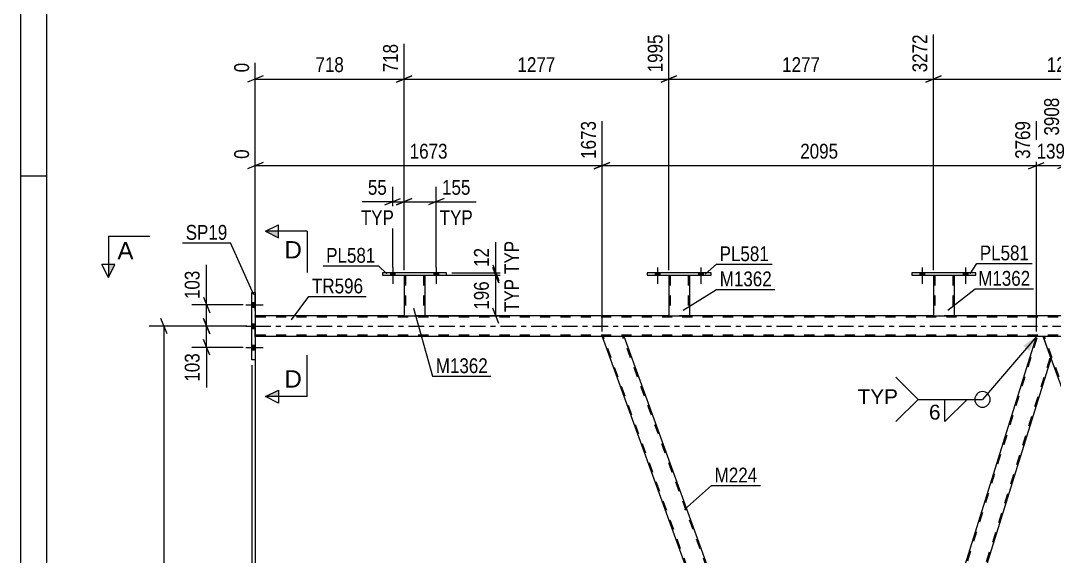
# Model space of a CAD drawing. Header units: millimetres. Extents: x -45 to 796, y -418 to 176.
# Drawn here: x -45.3 to 154.2, y -44.4 to 59 of the extents above; entities that cross this region are included whole.
import ezdxf

# ---------------------------------------------------------------- set-up
doc = ezdxf.new("R2010")
doc.units = ezdxf.units.MM
doc.linetypes.add('DXK_LINE_DOT2', pattern=[3.9198, 1.9599, -1.9599])
doc.linetypes.add('DXK_LINE_DOT3', pattern=[5.9187, 2.979, -0.9799, 0.9799, -0.9799])
doc.styles.add('Arial', font='ARIAL.TTF', dxfattribs={"height": 0.2})
doc.styles.add('Arial Narrow', font='ARIALN.TTF', dxfattribs={"height": 0.2})

# ---------------------------------------------------------------- blocks, each defined once
blk = doc.blocks.new('Unknown-122568648-1133')
at = {"color": 5, "linetype": 'Continuous'}
for p, q in [((-45.27, 175.95), (-45.27, -418.05)), ((-40.27, 170.95), (-40.27, -413.05)), ((-40.27, 28.95), (-45.27, 28.95))]:
    blk.add_line(p, q, dxfattribs=at)
blk = doc.blocks.new('Part-122568648-5430 - 5055')
at = {"color": 2, "linetype": 'Continuous'}
for p, q in [((28.73, 9.84), (28.73, 2)), ((32.73, 9.84), (32.73, 2)), ((28.73, 2), (32.73, 2))]:
    blk.add_line(p, q, dxfattribs=at)
at = {"color": 7, "linetype": 'DXK_LINE_DOT2'}
for p, q in [((28.73, 9.84), (32.73, 9.84)), ((28.73, 9.84), (28.73, 9.84)), ((28.73, 9.84), (28.73, 9.84)), ((28.97, 9.84), (28.97, 2)), ((32.49, 9.84), (32.49, 2)), ((32.73, 9.84), (32.73, 9.84)), ((32.73, 9.84), (32.73, 9.84)), ((32.43, 2), (32.47, 2)), ((32.43, 2), (32.47, 2)), ((32.47, 2), (32.49, 2)), ((32.47, 2), (32.49, 2))]:
    blk.add_line(p, q, dxfattribs=at)
blk = doc.blocks.new('Part-122568648-5183 - 5055')
at = {"color": 2, "linetype": 'Continuous'}
for p, q in [((71.18, -2), (66.93, -2)), ((66.93, -2), (111.33, -124)), ((114.04, -119.75), (71.18, -2)), ((115.27, -124), (111.33, -124)), ((115.55, -124), (115.27, -124)), ((115.55, -124), (115.59, -124))]:
    blk.add_line(p, q, dxfattribs=at)
at = {"color": 7, "linetype": 'DXK_LINE_DOT2'}
for p, q in [((111.59, -124), (67.18, -2)), ((115.33, -124), (70.93, -2)), ((115.59, -124), (114.04, -119.75)), ((115.27, -124), (115.44, -124))]:
    blk.add_line(p, q, dxfattribs=at)
blk = doc.blocks.new('Part-122568648-5238 - 5055')
at = {"color": 2, "linetype": 'Continuous'}
for p, q in [((156.32, -2), (152.06, -2)), ((198.68, -118.4), (156.32, -2)), ((194.43, -118.4), (153.61, -6.25))]:
    blk.add_line(p, q, dxfattribs=at)
at = {"color": 7, "linetype": 'DXK_LINE_DOT2'}
for p, q in [((152.06, -2), (153.61, -6.25)), ((196.72, -124), (152.32, -2)), ((200.47, -124), (156.06, -2)), ((196.46, -124), (194.43, -118.4)), ((200.72, -124), (198.68, -118.4)), ((200.72, -124), (196.46, -124))]:
    blk.add_line(p, q, dxfattribs=at)
blk = doc.blocks.new('Part-122568648-5243 - 5055')
at = {"color": 2, "linetype": 'Continuous'}
for p, q in [((114.04, -119.75), (150.74, -2)), ((152.06, -2), (150.74, -2)), ((153.61, -6.25), (152.06, -2)), ((116.9, -124), (153.61, -6.25)), ((115.59, -124), (114.04, -119.75)), ((115.59, -124), (116.9, -124))]:
    blk.add_line(p, q, dxfattribs=at)
at = {"color": 7, "linetype": 'DXK_LINE_DOT2'}
for p, q in [((114.18, -120.12), (150.99, -2)), ((116.65, -124), (153.47, -5.88)), ((116.63, -124), (116.59, -124)), ((116.59, -124), (116.63, -124)), ((116.63, -124), (116.65, -124)), ((116.65, -124), (116.63, -124))]:
    blk.add_line(p, q, dxfattribs=at)
blk = doc.blocks.new('Part-122568648-5289 - 5055')
at = {"color": 2, "linetype": 'Continuous'}
for p, q in [((28.73, 2), (0, 2)), ((79.81, 2), (32.73, 2)), ((130.89, 2), (83.81, 2)), ((181.97, 2), (134.89, 2)), ((66.93, -2), (0, -2)), ((150.74, -2), (71.18, -2))]:
    blk.add_line(p, q, dxfattribs=at)
at = {"color": 7, "linetype": 'DXK_LINE_DOT2'}
for p, q in [((0, -2), (0, 2)), ((32.73, 2), (28.73, 2)), ((83.81, 2), (79.81, 2)), ((134.89, 2), (130.89, 2)), ((699.79, 1.76), (0, 1.76)), ((699.79, -1.76), (0, -1.76)), ((71.18, -2), (66.93, -2)), ((156.32, -2), (150.74, -2))]:
    blk.add_line(p, q, dxfattribs=at)
at = {"color": 7, "linetype": 'DXK_LINE_DOT3'}
blk.add_line((0, 0), (699.79, 0), dxfattribs=at)
blk = doc.blocks.new('Bolt-122568648-5321 - 5055')
at = {"linetype": 'Continuous'}
for points in [[(26.09, 9.84), (26.97, 9.84), (26.97, 10.32), (26.09, 10.32)], [(34.49, 9.84), (35.37, 9.84), (35.37, 10.32), (34.49, 10.32)]]:
    blk.add_hatch(color=1, dxfattribs=at).paths.add_polyline_path(points)
at = {"color": 1, "linetype": 'Continuous'}
for p, q in [((26.09, 10.32), (26.09, 9.84)), ((26.53, 11.32), (26.53, 8.2)), ((26.97, 10.32), (26.97, 9.84)), ((34.49, 10.32), (34.49, 9.84)), ((34.93, 11.32), (34.93, 8.2)), ((35.37, 10.32), (35.37, 9.84))]:
    blk.add_line(p, q, dxfattribs=at)
blk = doc.blocks.new('Part-122568648-5341 - 5055')
at = {"color": 2, "linetype": 'Continuous'}
for p, q in [((130.89, 9.84), (130.89, 2)), ((134.89, 9.84), (134.89, 2)), ((130.89, 2), (134.89, 2))]:
    blk.add_line(p, q, dxfattribs=at)
at = {"color": 7, "linetype": 'DXK_LINE_DOT2'}
for p, q in [((130.89, 9.84), (134.89, 9.84)), ((130.89, 9.84), (130.89, 9.84)), ((130.89, 9.84), (130.89, 9.84)), ((131.13, 9.84), (131.13, 2)), ((134.65, 9.84), (134.65, 2)), ((134.89, 9.84), (134.89, 9.84)), ((134.89, 9.84), (134.89, 9.84)), ((134.59, 2), (134.63, 2)), ((134.59, 2), (134.63, 2)), ((134.63, 2), (134.65, 2)), ((134.63, 2), (134.65, 2))]:
    blk.add_line(p, q, dxfattribs=at)
blk = doc.blocks.new('Part-122568648-5346 - 5055')
at = {"color": 2, "linetype": 'Continuous'}
for p, q in [((126.69, 10.32), (126.69, 9.84)), ((139.09, 10.32), (126.69, 10.32)), ((139.09, 9.84), (139.09, 10.32)), ((126.69, 9.84), (139.09, 9.84))]:
    blk.add_line(p, q, dxfattribs=at)
blk = doc.blocks.new('Bolt-122568648-5490 - 5055')
at = {"linetype": 'Continuous'}
for points in [[(77.17, 9.84), (78.05, 9.84), (78.05, 10.32), (77.17, 10.32)], [(85.57, 9.84), (86.45, 9.84), (86.45, 10.32), (85.57, 10.32)]]:
    blk.add_hatch(color=1, dxfattribs=at).paths.add_polyline_path(points)
at = {"color": 1, "linetype": 'Continuous'}
for p, q in [((77.17, 10.32), (77.17, 9.84)), ((77.61, 11.32), (77.61, 8.2)), ((78.05, 10.32), (78.05, 9.84)), ((85.57, 10.32), (85.57, 9.84)), ((86.01, 11.32), (86.01, 8.2)), ((86.45, 10.32), (86.45, 9.84))]:
    blk.add_line(p, q, dxfattribs=at)
blk = doc.blocks.new('Bolt-122568648-5488 - 5055')
at = {"linetype": 'Continuous'}
for points in [[(128.25, 9.84), (129.13, 9.84), (129.13, 10.32), (128.25, 10.32)], [(136.65, 9.84), (137.53, 9.84), (137.53, 10.32), (136.65, 10.32)]]:
    blk.add_hatch(color=1, dxfattribs=at).paths.add_polyline_path(points)
at = {"color": 1, "linetype": 'Continuous'}
for p, q in [((128.25, 10.32), (128.25, 9.84)), ((128.69, 11.32), (128.69, 8.2)), ((129.13, 10.32), (129.13, 9.84)), ((136.65, 10.32), (136.65, 9.84)), ((137.09, 11.32), (137.09, 8.2)), ((137.53, 10.32), (137.53, 9.84))]:
    blk.add_line(p, q, dxfattribs=at)
blk = doc.blocks.new('Part-122568648-5395 - 5055')
at = {"color": 2, "linetype": 'Continuous'}
for p, q in [((79.81, 9.84), (79.81, 2)), ((83.81, 9.84), (83.81, 2)), ((79.81, 2), (83.81, 2))]:
    blk.add_line(p, q, dxfattribs=at)
at = {"color": 7, "linetype": 'DXK_LINE_DOT2'}
for p, q in [((79.81, 9.84), (83.81, 9.84)), ((79.81, 9.84), (79.81, 9.84)), ((79.81, 9.84), (79.81, 9.84)), ((80.05, 9.84), (80.05, 2)), ((83.57, 9.84), (83.57, 2)), ((83.81, 9.84), (83.81, 9.84)), ((83.81, 9.84), (83.81, 9.84)), ((83.51, 2), (83.55, 2)), ((83.51, 2), (83.55, 2)), ((83.55, 2), (83.57, 2)), ((83.55, 2), (83.57, 2))]:
    blk.add_line(p, q, dxfattribs=at)
blk = doc.blocks.new('Part-122568648-5425 - 5055')
at = {"color": 2, "linetype": 'Continuous'}
for p, q in [((75.61, 10.32), (75.61, 9.84)), ((88.01, 10.32), (75.61, 10.32)), ((88.01, 9.84), (88.01, 10.32)), ((75.61, 9.84), (88.01, 9.84))]:
    blk.add_line(p, q, dxfattribs=at)
blk = doc.blocks.new('Part-122568648-5435 - 5055')
at = {"color": 2, "linetype": 'Continuous'}
for p, q in [((24.53, 10.32), (24.53, 9.84)), ((36.93, 10.32), (24.53, 10.32)), ((36.93, 9.84), (36.93, 10.32)), ((24.53, 9.84), (36.93, 9.84))]:
    blk.add_line(p, q, dxfattribs=at)
blk = doc.blocks.new('Bolt-122568648-5474 - 5055')
at = {"linetype": 'Continuous'}
for points in [[(0, 3.66), (0, 4.54), (-0.64, 4.54), (-0.64, 3.66)], [(0, 3.66), (0, 4.54), (-0.64, 4.54), (-0.64, 3.66)], [(0, 3.66), (0, 4.54), (-0.64, 4.54), (-0.64, 3.66)], [(0, -0.44), (0, 0.44), (-0.64, 0.44), (-0.64, -0.44)], [(0, -0.44), (0, 0.44), (-0.64, 0.44), (-0.64, -0.44)], [(0, -4.54), (0, -3.66), (-0.64, -3.66), (-0.64, -4.54)], [(0, -4.54), (0, -3.66), (-0.64, -3.66), (-0.64, -4.54)], [(0, -4.54), (0, -3.66), (-0.64, -3.66), (-0.64, -4.54)]]:
    blk.add_hatch(color=1, dxfattribs=at).paths.add_polyline_path(points)
at = {"color": 1, "linetype": 'Continuous'}
for p, q in [((-1.8, 4.1), (1.52, 4.1)), ((-1.8, 4.1), (1.52, 4.1)), ((-1.8, 4.1), (1.52, 4.1)), ((-0.64, 4.54), (0, 4.54)), ((-0.64, 4.54), (0, 4.54)), ((-0.64, 4.54), (0, 4.54)), ((-0.64, 3.66), (0, 3.66)), ((-0.64, 3.66), (0, 3.66)), ((-0.64, 3.66), (0, 3.66)), ((-1.8, 0), (1.52, 0)), ((-0.64, 0.44), (0, 0.44)), ((-0.64, 0.44), (0, 0.44)), ((-1.8, 0), (1.52, 0)), ((-0.64, -0.44), (0, -0.44)), ((-0.64, -0.44), (0, -0.44)), ((-0.64, -3.66), (0, -3.66)), ((-0.64, -3.66), (0, -3.66)), ((-0.64, -3.66), (0, -3.66)), ((-1.8, -4.1), (1.52, -4.1)), ((-1.8, -4.1), (1.52, -4.1)), ((-1.8, -4.1), (1.52, -4.1)), ((-0.64, -4.54), (0, -4.54)), ((-0.64, -4.54), (0, -4.54)), ((-0.64, -4.54), (0, -4.54))]:
    blk.add_line(p, q, dxfattribs=at)
blk = doc.blocks.new('Bolt-122568648-5489 - 5055')
at = {"linetype": 'Continuous'}
for points in [[(128.25, 9.84), (129.13, 9.84), (129.13, 10.32), (128.25, 10.32)], [(136.65, 9.84), (137.53, 9.84), (137.53, 10.32), (136.65, 10.32)]]:
    blk.add_hatch(color=1, dxfattribs=at).paths.add_polyline_path(points)
at = {"color": 1, "linetype": 'Continuous'}
for p, q in [((128.25, 10.32), (128.25, 9.84)), ((128.69, 11.32), (128.69, 8.2)), ((129.13, 10.32), (129.13, 9.84)), ((136.65, 10.32), (136.65, 9.84)), ((137.09, 11.32), (137.09, 8.2)), ((137.53, 10.32), (137.53, 9.84))]:
    blk.add_line(p, q, dxfattribs=at)
blk = doc.blocks.new('Bolt-122568648-5517 - 5055')
at = {"linetype": 'Continuous'}
for points in [[(77.17, 9.84), (78.05, 9.84), (78.05, 10.32), (77.17, 10.32)], [(85.57, 9.84), (86.45, 9.84), (86.45, 10.32), (85.57, 10.32)]]:
    blk.add_hatch(color=1, dxfattribs=at).paths.add_polyline_path(points)
at = {"color": 1, "linetype": 'Continuous'}
for p, q in [((77.17, 10.32), (77.17, 9.84)), ((77.61, 11.32), (77.61, 8.2)), ((78.05, 10.32), (78.05, 9.84)), ((85.57, 10.32), (85.57, 9.84)), ((86.01, 11.32), (86.01, 8.2)), ((86.45, 10.32), (86.45, 9.84))]:
    blk.add_line(p, q, dxfattribs=at)
blk = doc.blocks.new('Bolt-122568648-5518 - 5055')
at = {"linetype": 'Continuous'}
for points in [[(26.09, 9.84), (26.97, 9.84), (26.97, 10.32), (26.09, 10.32)], [(34.49, 9.84), (35.37, 9.84), (35.37, 10.32), (34.49, 10.32)]]:
    blk.add_hatch(color=1, dxfattribs=at).paths.add_polyline_path(points)
at = {"color": 1, "linetype": 'Continuous'}
for p, q in [((26.09, 10.32), (26.09, 9.84)), ((26.53, 11.32), (26.53, 8.2)), ((26.97, 10.32), (26.97, 9.84)), ((34.49, 10.32), (34.49, 9.84)), ((34.93, 11.32), (34.93, 8.2)), ((35.37, 10.32), (35.37, 9.84))]:
    blk.add_line(p, q, dxfattribs=at)
blk = doc.blocks.new('Part-122568648-5546 - 5055')
at = {"color": 2, "linetype": 'Continuous'}
for p, q in [((-0.64, -6.5), (-0.64, 6.5)), ((-0.64, 6.5), (0, 6.5)), ((0, 6.5), (0, -6.5)), ((0, -6.5), (-0.64, -6.5))]:
    blk.add_line(p, q, dxfattribs=at)
blk = doc.blocks.new('StraightDimension-122568648-6191 - 5055')
at = {"color": 7, "linetype": 'Continuous'}
for p, q in [((-2.3, 0), (-12.24, 0)), ((-9.99, 1.5), (-8.79, -1.5)), ((-9.39, -4.1), (-9.39, 0)), ((-8.79, -5.6), (-9.99, -2.6)), ((-2.3, -4.1), (-12.24, -4.1))]:
    blk.add_line(p, q, dxfattribs=at)
at = {"color": 0}
blk.add_wipeout([(-10.14, -4.63), (-14.34, -4.63), (-14.34, -11.31), (-10.14, -11.31)], dxfattribs=at)
at = {"color": 7, "linetype": 'Continuous'}
blk.add_line((-9.39, -4.1), (-9.39, -11.83), dxfattribs=at)
blk.add_line((-9.39, -4.1), (-9.39, -11.83), dxfattribs=at)
at = {"color": 3, "style": 'Arial Narrow'}
blk.add_text('103', height=2.863, rotation=90.0002, dxfattribs=at).set_placement((-10.74, -10.71))
blk = doc.blocks.new('StraightDimension-122568648-6233 - 5055')
at = {"color": 7, "linetype": 'Continuous'}
for p, q in [((79.81, 10.84), (79.81, 56.33)), ((130.89, 10.84), (130.89, 56.33)), ((81.31, 48.31), (78.31, 47.11)), ((129.39, 47.11), (132.39, 48.31)), ((79.81, 47.71), (130.89, 47.71))]:
    blk.add_line(p, q, dxfattribs=at)
at = {"color": 0, "linetype": 'Continuous'}
blk.add_wipeout([(130.29, 56.93), (126.09, 56.93), (126.09, 48.41), (130.29, 48.41)], dxfattribs=at)
at = {"color": 0}
blk.add_wipeout([(109.6, 48.46), (109.6, 52.66), (101.09, 52.66), (101.09, 48.46)], dxfattribs=at)
at = {"color": 3, "linetype": 'Continuous', "style": 'Arial Narrow'}
blk.add_text('3272', height=2.863, rotation=90.0002, dxfattribs=at).set_placement((129.69, 49.01))
at = {"color": 3, "style": 'Arial Narrow'}
blk.add_text('1277', height=2.863, dxfattribs=at).set_placement((101.69, 49.06))
blk = doc.blocks.new('StraightDimension-122568648-5848 - 5055')
at = {"color": 7, "linetype": 'Continuous'}
for p, q in [((28.73, 10.84), (28.73, 26.87)), ((34.93, 11.32), (34.93, 26.87)), ((27.23, 23.42), (30.23, 24.62)), ((28.73, 24.02), (34.93, 24.02)), ((36.43, 24.62), (33.43, 23.42))]:
    blk.add_line(p, q, dxfattribs=at)
at = {"color": 0}
blk.add_wipeout([(42.13, 24.77), (42.13, 28.97), (35.45, 28.97), (35.45, 24.77)], dxfattribs=at)
at = {"color": 7, "linetype": 'Continuous'}
blk.add_line((34.93, 24.02), (42.66, 24.02), dxfattribs=at)
at = {"color": 3, "style": 'Arial Narrow'}
blk.add_text('155', height=2.863, dxfattribs=at).set_placement((36.05, 25.37))
at = {"color": 0, "linetype": 'Continuous'}
blk.add_wipeout([(42.59, 18.92), (42.59, 23.12), (35, 23.12), (35, 18.92)], dxfattribs=at)
at = {"color": 7, "linetype": 'Continuous'}
blk.add_line((34.93, 24.02), (42.66, 24.02), dxfattribs=at)
at = {"color": 3, "linetype": 'Continuous', "style": 'Arial Narrow'}
blk.add_text('TYP', height=2.863, dxfattribs=at).set_placement((35.6, 19.52))
blk = doc.blocks.new('StraightDimension-122568648-6213 - 5055')
at = {"color": 7, "linetype": 'Continuous'}
for p, q in [((28.73, 10.84), (28.73, 54.5)), ((0, 3), (0, 50.84)), ((1.5, 48.31), (-1.5, 47.11)), ((27.23, 47.11), (30.23, 48.31)), ((0, 47.71), (28.73, 47.71))]:
    blk.add_line(p, q, dxfattribs=at)
at = {"color": 0, "linetype": 'Continuous'}
for points in [[(28.13, 55.1), (23.93, 55.1), (23.93, 48.41), (28.13, 48.41)], [(-0.6, 51.44), (-4.8, 51.44), (-4.8, 48.41), (-0.6, 48.41)]]:
    blk.add_wipeout(points, dxfattribs=at)
at = {"color": 0}
blk.add_wipeout([(17.7, 48.46), (17.7, 52.66), (11.02, 52.66), (11.02, 48.46)], dxfattribs=at)
at = {"color": 3, "linetype": 'Continuous', "style": 'Arial Narrow'}
for s, height, p in [('718', 2.863, (27.53, 49.01)), ('0', 2.86, (-1.2, 49.01))]:
    blk.add_text(s, height=height, rotation=90.0002, dxfattribs=at).set_placement(p)
at = {"color": 3, "style": 'Arial Narrow'}
blk.add_text('718', height=2.863, dxfattribs=at).set_placement((11.62, 49.06))
blk = doc.blocks.new('StraightDimension-122568648-6223 - 5055')
at = {"color": 7, "linetype": 'Continuous'}
for p, q in [((79.81, 10.84), (79.81, 56.33)), ((28.73, 10.84), (28.73, 54.5)), ((30.23, 48.31), (27.23, 47.11)), ((78.31, 47.11), (81.31, 48.31)), ((28.73, 47.71), (79.81, 47.71))]:
    blk.add_line(p, q, dxfattribs=at)
at = {"color": 0, "linetype": 'Continuous'}
blk.add_wipeout([(79.21, 56.93), (75.01, 56.93), (75.01, 48.41), (79.21, 48.41)], dxfattribs=at)
at = {"color": 0}
blk.add_wipeout([(58.52, 48.46), (58.52, 52.66), (50.01, 52.66), (50.01, 48.46)], dxfattribs=at)
at = {"color": 3, "linetype": 'Continuous', "style": 'Arial Narrow'}
blk.add_text('1995', height=2.863, rotation=90.0002, dxfattribs=at).set_placement((78.61, 49.01))
at = {"color": 3, "style": 'Arial Narrow'}
blk.add_text('1277', height=2.863, dxfattribs=at).set_placement((50.61, 49.06))
blk = doc.blocks.new('StraightDimension-122568648-13015 - 5055')
at = {"color": 7, "linetype": 'Continuous'}
for p, q in [((66.93, -1), (66.93, 39.61)), ((150.74, -1), (150.74, 39.61)), ((68.43, 31.6), (65.43, 30.4)), ((66.93, 31), (150.74, 31)), ((149.24, 30.4), (152.24, 31.6))]:
    blk.add_line(p, q, dxfattribs=at)
at = {"color": 0, "linetype": 'Continuous'}
blk.add_wipeout([(150.14, 40.21), (145.94, 40.21), (145.94, 31.7), (150.14, 31.7)], dxfattribs=at)
at = {"color": 0}
blk.add_wipeout([(113.09, 31.75), (113.09, 35.95), (104.58, 35.95), (104.58, 31.75)], dxfattribs=at)
at = {"color": 3, "linetype": 'Continuous', "style": 'Arial Narrow'}
blk.add_text('3769', height=2.863, rotation=90.0002, dxfattribs=at).set_placement((149.54, 32.3))
at = {"color": 3, "style": 'Arial Narrow'}
blk.add_text('2095', height=2.863, dxfattribs=at).set_placement((105.18, 32.35))
blk = doc.blocks.new('StraightDimension-122568648-13016 - 5055')
at = {"color": 7, "linetype": 'Continuous'}
for p, q in [((66.93, -1), (66.93, 39.61)), ((0, 3), (0, 34.13)), ((1.5, 31.6), (-1.5, 30.4)), ((0, 31), (66.93, 31)), ((65.43, 30.4), (68.43, 31.6))]:
    blk.add_line(p, q, dxfattribs=at)
at = {"color": 0, "linetype": 'Continuous'}
for points in [[(66.33, 40.21), (62.13, 40.21), (62.13, 31.7), (66.33, 31.7)], [(-0.6, 34.73), (-4.8, 34.73), (-4.8, 31.7), (-0.6, 31.7)]]:
    blk.add_wipeout(points, dxfattribs=at)
at = {"color": 0}
blk.add_wipeout([(37.72, 31.75), (37.72, 35.95), (29.21, 35.95), (29.21, 31.75)], dxfattribs=at)
at = {"color": 3, "linetype": 'Continuous', "style": 'Arial Narrow'}
for s, height, p in [('1673', 2.863, (65.73, 32.3)), ('0', 2.86, (-1.2, 32.3))]:
    blk.add_text(s, height=height, rotation=90.0002, dxfattribs=at).set_placement(p)
at = {"color": 3, "style": 'Arial Narrow'}
blk.add_text('1673', height=2.863, dxfattribs=at).set_placement((29.81, 32.35))
blk = doc.blocks.new('StraightDimension-122568648-6707 - 5055')
at = {"color": 7, "linetype": 'Continuous'}
for p, q in [((-16.99, -1.5), (-18.19, 1.5)), ((-1.64, 0), (-20.44, 0)), ((-17.59, -126), (-17.59, 0)), ((-18.19, -124.5), (-16.99, -127.5)), ((44.22, -126), (-20.44, -126))]:
    blk.add_line(p, q, dxfattribs=at)
at = {"color": 0}
blk.add_wipeout([(-18.34, -58.74), (-22.54, -58.74), (-22.54, -67.26), (-18.34, -67.26)], dxfattribs=at)
at = {"color": 3, "style": 'Arial Narrow'}
blk.add_text('3150', height=2.863, rotation=90.0002, dxfattribs=at).set_placement((-18.94, -66.66))
blk = doc.blocks.new('StraightDimension-122568648-6383 - 5055')
at = {"color": 7, "linetype": 'Continuous'}
for p, q in [((0, -3), (0, -61.62)), ((45.86, -123), (45.86, -56.37)), ((1.5, -58.62), (-1.5, -59.82)), ((0, -59.22), (45.86, -59.22)), ((44.36, -59.82), (47.36, -58.62))]:
    blk.add_line(p, q, dxfattribs=at)
at = {"color": 0}
blk.add_wipeout([(27.19, -58.47), (27.19, -54.27), (18.67, -54.27), (18.67, -58.47)], dxfattribs=at)
at = {"color": 3, "style": 'Arial Narrow'}
blk.add_text('1147', height=2.863, dxfattribs=at).set_placement((19.27, -57.87))
blk = doc.blocks.new('StraightDimension-122568648-13014 - 5055')
at = {"color": 7, "linetype": 'Continuous'}
for p, q in [((156.32, -1), (156.32, 44.11)), ((150.74, -1), (150.74, 39.61)), ((149.24, 30.4), (152.24, 31.6)), ((150.74, 31), (156.32, 31)), ((157.82, 31.6), (154.82, 30.4))]:
    blk.add_line(p, q, dxfattribs=at)
at = {"color": 0}
blk.add_wipeout([(156.87, 31.75), (156.87, 35.95), (150.19, 35.95), (150.19, 31.75)], dxfattribs=at)
at = {"color": 0, "linetype": 'Continuous'}
blk.add_wipeout([(155.72, 44.71), (151.52, 44.71), (151.52, 36.2), (155.72, 36.2)], dxfattribs=at)
at = {"color": 3, "linetype": 'Continuous', "style": 'Arial Narrow'}
blk.add_text('3908', height=2.863, rotation=90.0002, dxfattribs=at).set_placement((155.12, 36.8))
at = {"color": 3, "style": 'Arial Narrow'}
blk.add_text('139', height=2.863, dxfattribs=at).set_placement((150.79, 32.35))
blk = doc.blocks.new('StraightDimension-122568648-5832 - 5055')
at = {"color": 7, "linetype": 'Continuous'}
for p, q in [((26.53, 11.32), (26.53, 26.87)), ((28.73, 10.84), (28.73, 26.87)), ((25.03, 23.42), (28.03, 24.62)), ((26.53, 24.02), (28.73, 24.02)), ((30.23, 24.62), (27.23, 23.42))]:
    blk.add_line(p, q, dxfattribs=at)
at = {"color": 0}
blk.add_wipeout([(26, 24.77), (26, 28.97), (21.14, 28.97), (21.14, 24.77)], dxfattribs=at)
at = {"color": 7, "linetype": 'Continuous'}
blk.add_line((26.53, 24.02), (20.62, 24.02), dxfattribs=at)
at = {"color": 3, "style": 'Arial Narrow'}
blk.add_text('55', height=2.863, dxfattribs=at).set_placement((21.74, 25.37))
at = {"color": 0, "linetype": 'Continuous'}
blk.add_wipeout([(27.37, 18.92), (27.37, 23.12), (19.78, 23.12), (19.78, 18.92)], dxfattribs=at)
at = {"color": 7, "linetype": 'Continuous'}
blk.add_line((26.53, 24.02), (20.62, 24.02), dxfattribs=at)
at = {"color": 3, "linetype": 'Continuous', "style": 'Arial Narrow'}
blk.add_text('TYP', height=2.863, dxfattribs=at).set_placement((20.38, 19.52))
blk = doc.blocks.new('StraightDimension-122568648-6405 - 5055')
at = {"color": 7, "linetype": 'Continuous'}
blk.add_line((-0.64, -7.5), (-0.64, -163.5), dxfattribs=at)
blk = doc.blocks.new('StraightDimension-122568648-6181 - 5055')
at = {"color": 7, "linetype": 'Continuous'}
for p, q in [((-2.3, 4.1), (-12.24, 4.1)), ((-9.99, 5.6), (-8.79, 2.6)), ((-9.39, 0), (-9.39, 4.1)), ((-2.3, 0), (-12.24, 0)), ((-8.79, -1.5), (-9.99, 1.5))]:
    blk.add_line(p, q, dxfattribs=at)
at = {"color": 0}
blk.add_wipeout([(-10.14, 11.31), (-14.34, 11.31), (-14.34, 4.62), (-10.14, 4.62)], dxfattribs=at)
at = {"color": 7, "linetype": 'Continuous'}
blk.add_line((-9.39, 4.1), (-9.39, 11.83), dxfattribs=at)
blk.add_line((-9.39, 4.1), (-9.39, 11.83), dxfattribs=at)
at = {"color": 3, "style": 'Arial Narrow'}
blk.add_text('103', height=2.863, rotation=90.0002, dxfattribs=at).set_placement((-10.74, 5.23))
blk = doc.blocks.new('StraightDimension-122568648-6243 - 5055')
at = {"color": 7, "linetype": 'Continuous'}
for p, q in [((130.89, 10.84), (130.89, 56.33)), ((181.97, 10.84), (181.97, 56.33)), ((132.39, 48.31), (129.39, 47.11)), ((180.47, 47.11), (183.47, 48.31)), ((130.89, 47.71), (181.97, 47.71))]:
    blk.add_line(p, q, dxfattribs=at)
at = {"color": 0, "linetype": 'Continuous'}
blk.add_wipeout([(181.37, 56.93), (177.17, 56.93), (177.17, 48.41), (181.37, 48.41)], dxfattribs=at)
at = {"color": 0}
blk.add_wipeout([(160.68, 48.46), (160.68, 52.66), (152.17, 52.66), (152.17, 48.46)], dxfattribs=at)
at = {"color": 3, "linetype": 'Continuous', "style": 'Arial Narrow'}
blk.add_text('4549', height=2.863, rotation=90.0002, dxfattribs=at).set_placement((180.77, 49.01))
at = {"color": 3, "style": 'Arial Narrow'}
blk.add_text('1277', height=2.863, dxfattribs=at).set_placement((152.77, 49.06))
blk = doc.blocks.new('StraightDimension-122568648-6364 - 5055')
at = {"color": 7, "linetype": 'Continuous'}
for p, q in [((45.83, 11.34), (47.03, 8.34)), ((33.73, 9.84), (48.83, 9.84)), ((46.43, 2), (46.43, 9.84)), ((33.73, 2), (48.83, 2)), ((47.03, 0.5), (45.83, 3.5))]:
    blk.add_line(p, q, dxfattribs=at)
at = {"color": 0}
blk.add_wipeout([(45.68, 9.26), (41.48, 9.26), (41.48, 2.58), (45.68, 2.58)], dxfattribs=at)
at = {"color": 0, "linetype": 'Continuous'}
blk.add_wipeout([(51.53, 9.72), (47.33, 9.72), (47.33, 2.13), (51.53, 2.13)], dxfattribs=at)
at = {"color": 3, "style": 'Arial Narrow'}
blk.add_text('196', height=2.863, rotation=90.0002, dxfattribs=at).set_placement((45.08, 3.18))
at = {"color": 3, "linetype": 'Continuous', "style": 'Arial Narrow'}
blk.add_text('TYP', height=2.863, rotation=90.0002, dxfattribs=at).set_placement((50.93, 2.73))
blk = doc.blocks.new('StraightDimension-122568648-6374 - 5055')
at = {"color": 7, "linetype": 'Continuous'}
for p, q in [((37.93, 10.32), (48.83, 10.32)), ((45.83, 11.82), (47.03, 8.82)), ((47.03, 8.34), (45.83, 11.34)), ((46.43, 9.84), (46.43, 10.32)), ((33.73, 9.84), (48.83, 9.84))]:
    blk.add_line(p, q, dxfattribs=at)
at = {"color": 0}
blk.add_wipeout([(45.68, 15.7), (41.48, 15.7), (41.48, 10.84), (45.68, 10.84)], dxfattribs=at)
at = {"color": 7, "linetype": 'Continuous'}
blk.add_line((46.43, 10.32), (46.43, 16.23), dxfattribs=at)
at = {"color": 3, "style": 'Arial Narrow'}
blk.add_text('12', height=2.863, rotation=90.0002, dxfattribs=at).set_placement((45.08, 11.44))
at = {"color": 0, "linetype": 'Continuous'}
blk.add_wipeout([(51.53, 17.07), (47.33, 17.07), (47.33, 9.48), (51.53, 9.48)], dxfattribs=at)
at = {"color": 7, "linetype": 'Continuous'}
blk.add_line((46.43, 10.32), (46.43, 16.23), dxfattribs=at)
at = {"color": 3, "linetype": 'Continuous', "style": 'Arial Narrow'}
blk.add_text('TYP', height=2.863, rotation=90.0002, dxfattribs=at).set_placement((50.93, 10.08))
blk = doc.blocks.new('Mark-122568648-5179 - 5055')
at = {"color": 0}
blk.add_wipeout([(96.89, -30.18), (96.89, -27.18), (88.66, -27.18), (88.66, -30.18)], dxfattribs=at)
blk.add_wipeout([(96.89, -30.18), (96.89, -27.18), (88.66, -27.18), (88.66, -30.18)], dxfattribs=at)
at = {"color": 30, "linetype": 'Continuous'}
for p, q in [((82.81, -35.41), (88.06, -30.78)), ((88.06, -30.78), (97.49, -30.78))]:
    blk.add_line(p, q, dxfattribs=at)
at = {"color": 3, "style": 'Arial Narrow'}
blk.add_text('M224', height=2.863, dxfattribs=at).set_placement((88.66, -30.18))
blk = doc.blocks.new('Mark-122568648-5421 - 5055')
at = {"color": 0}
blk.add_wipeout([(99.13, 12.55), (99.13, 15.55), (89.62, 15.55), (89.62, 12.55)], dxfattribs=at)
blk.add_wipeout([(99.13, 12.55), (99.13, 15.55), (89.62, 15.55), (89.62, 12.55)], dxfattribs=at)
at = {"color": 30, "linetype": 'Continuous'}
for p, q in [((86.82, 10.04), (89.02, 11.95)), ((89.02, 11.95), (99.73, 11.95))]:
    blk.add_line(p, q, dxfattribs=at)
at = {"color": 3, "style": 'Arial Narrow'}
blk.add_text('PL581', height=2.863, dxfattribs=at).set_placement((89.62, 12.55))
blk = doc.blocks.new('Mark-122568648-5285 - 5055')
at = {"color": 0}
blk.add_wipeout([(20.83, 6.33), (20.83, 9.33), (10.96, 9.33), (10.96, 6.33)], dxfattribs=at)
blk.add_wipeout([(20.83, 6.33), (20.83, 9.33), (10.96, 9.33), (10.96, 6.33)], dxfattribs=at)
at = {"color": 30, "linetype": 'Continuous'}
for p, q in [((7.02, 1.22), (10.36, 5.73)), ((10.36, 5.73), (21.43, 5.73))]:
    blk.add_line(p, q, dxfattribs=at)
at = {"color": 3, "style": 'Arial Narrow'}
blk.add_text('TR596', height=2.863, dxfattribs=at).set_placement((10.96, 6.33))
blk = doc.blocks.new('Mark-122568648-5337 - 5055')
at = {"color": 0}
blk.add_wipeout([(149.57, 7.8), (149.57, 10.8), (139.52, 10.8), (139.52, 7.8)], dxfattribs=at)
blk.add_wipeout([(149.57, 7.8), (149.57, 10.8), (139.52, 10.8), (139.52, 7.8)], dxfattribs=at)
at = {"color": 30, "linetype": 'Continuous'}
for p, q in [((133.66, 3.1), (138.92, 7.2)), ((138.92, 7.2), (150.17, 7.2))]:
    blk.add_line(p, q, dxfattribs=at)
at = {"color": 3, "style": 'Arial Narrow'}
blk.add_text('M1362', height=2.863, dxfattribs=at).set_placement((139.52, 7.8))
blk = doc.blocks.new('Mark-122568648-5342 - 5055')
at = {"color": 0}
blk.add_wipeout([(149.34, 12.71), (149.34, 15.71), (139.83, 15.71), (139.83, 12.71)], dxfattribs=at)
blk.add_wipeout([(149.34, 12.71), (149.34, 15.71), (139.83, 15.71), (139.83, 12.71)], dxfattribs=at)
at = {"color": 30, "linetype": 'Continuous'}
for p, q in [((137.96, 10.09), (139.23, 12.11)), ((139.23, 12.11), (149.94, 12.11))]:
    blk.add_line(p, q, dxfattribs=at)
at = {"color": 3, "style": 'Arial Narrow'}
blk.add_text('PL581', height=2.863, dxfattribs=at).set_placement((139.83, 12.71))
blk = doc.blocks.new('Mark-122568648-5391 - 5055')
at = {"color": 0}
blk.add_wipeout([(99.69, 7.7), (99.69, 10.7), (89.64, 10.7), (89.64, 7.7)], dxfattribs=at)
blk.add_wipeout([(99.69, 7.7), (99.69, 10.7), (89.64, 10.7), (89.64, 7.7)], dxfattribs=at)
at = {"color": 30, "linetype": 'Continuous'}
for p, q in [((82.58, 3.1), (89.04, 7.1)), ((89.04, 7.1), (100.29, 7.1))]:
    blk.add_line(p, q, dxfattribs=at)
at = {"color": 3, "style": 'Arial Narrow'}
blk.add_text('M1362', height=2.863, dxfattribs=at).set_placement((89.64, 7.7))
blk = doc.blocks.new('Mark-122568648-5426 - 5055')
at = {"color": 0}
blk.add_wipeout([(44.89, -9.06), (44.89, -6.06), (34.84, -6.06), (34.84, -9.06)], dxfattribs=at)
blk.add_wipeout([(44.89, -9.06), (44.89, -6.06), (34.84, -6.06), (34.84, -9.06)], dxfattribs=at)
at = {"color": 30, "linetype": 'Continuous'}
for p, q in [((30.53, 3.45), (34.24, -9.66)), ((34.24, -9.66), (45.49, -9.66))]:
    blk.add_line(p, q, dxfattribs=at)
at = {"color": 3, "style": 'Arial Narrow'}
blk.add_text('M1362', height=2.863, dxfattribs=at).set_placement((34.84, -9.06))
blk = doc.blocks.new('Mark-122568648-5431 - 5055')
at = {"color": 0}
blk.add_wipeout([(23.19, 12.24), (23.19, 15.24), (13.69, 15.24), (13.69, 12.24)], dxfattribs=at)
blk.add_wipeout([(23.19, 12.24), (23.19, 15.24), (13.69, 15.24), (13.69, 12.24)], dxfattribs=at)
at = {"color": 30, "linetype": 'Continuous'}
for p in [(13.09, 11.64), (25.38, 10.12)]:
    blk.add_line(p, (23.79, 11.64), dxfattribs=at)
at = {"color": 3, "style": 'Arial Narrow'}
blk.add_text('PL581', height=2.863, dxfattribs=at).set_placement((13.69, 12.24))
blk = doc.blocks.new('Mark-122568648-5542 - 5055')
at = {"color": 0}
blk.add_wipeout([(-5.38, 16.68), (-5.38, 19.68), (-13.42, 19.68), (-13.42, 16.68)], dxfattribs=at)
blk.add_wipeout([(-5.38, 16.68), (-5.38, 19.68), (-13.42, 19.68), (-13.42, 16.68)], dxfattribs=at)
at = {"color": 30, "linetype": 'Continuous'}
for p in [(-14.02, 16.08), (-0.28, 6.06)]:
    blk.add_line(p, (-4.78, 16.08), dxfattribs=at)
at = {"color": 3, "style": 'Arial Narrow'}
blk.add_text('SP19', height=2.863, dxfattribs=at).set_placement((-13.42, 16.68))
blk = doc.blocks.new('SectionMark-122568648-6754 - 5055')
at = {"linetype": 'Continuous'}
blk.add_hatch(color=6, dxfattribs=at).paths.add_polyline_path([(-28.35, 11.9), (-27.1, 11.9), (-28.35, 9.4)])
at = {"color": 6, "linetype": 'Continuous'}
for p, q in [((-28.35, 17.4), (-20.35, 17.4)), ((-28.35, 17.4), (-28.35, 9.4)), ((-28.35, 9.4), (-29.6, 11.9)), ((-27.1, 11.9), (-29.6, 11.9)), ((-28.35, 9.4), (-27.1, 11.9))]:
    blk.add_line(p, q, dxfattribs=at)
at = {"color": 0, "linetype": 'Continuous'}
blk.add_wipeout([(-23.49, 12.9), (-23.49, 16.4), (-26.6, 16.4), (-26.6, 12.9)], dxfattribs=at)
at = {"color": 3, "linetype": 'Continuous', "style": 'Arial'}
blk.add_text('A', height=3.34, dxfattribs=at).set_placement((-26.6, 12.9))
blk = doc.blocks.new('SectionMark-122568648-6758 - 5055')
at = {"linetype": 'Continuous'}
for points in [[(4.5, 18.33), (4.5, 17.08), (2, 18.33)], [(4.5, -12.35), (4.5, -13.6), (2, -13.6)]]:
    blk.add_hatch(color=6, dxfattribs=at).paths.add_polyline_path(points)
at = {"color": 6, "linetype": 'Continuous'}
for p, q in [((2, 18.33), (4.5, 19.58)), ((10, 18.33), (2, 18.33)), ((2, 18.33), (4.5, 17.08)), ((4.5, 17.08), (4.5, 19.58)), ((10, 18.33), (10, 10.33)), ((10, -13.6), (10, -5.6)), ((2, -13.6), (4.5, -12.35)), ((10, -13.6), (2, -13.6)), ((4.5, -14.85), (2, -13.6)), ((4.5, -12.35), (4.5, -14.85))]:
    blk.add_line(p, q, dxfattribs=at)
at = {"color": 0, "linetype": 'Continuous'}
for points in [[(9, 13.08), (9, 16.58), (5.63, 16.58), (5.63, 13.08)], [(9, -11.85), (9, -8.35), (5.63, -8.35), (5.63, -11.85)]]:
    blk.add_wipeout(points, dxfattribs=at)
at = {"color": 3, "linetype": 'Continuous', "style": 'Arial'}
for p in [(5.63, 13.08), (5.63, -11.85)]:
    blk.add_text('D', height=3.34, dxfattribs=at).set_placement(p)
blk = doc.blocks.new('WeldMark-122568648-6775 - 5055')
at = {"linetype": 'Continuous'}
blk.add_hatch(color=30, dxfattribs=at).paths.add_polyline_path([(148.22, -3.79), (150.74, -2), (149.36, -4.77)])
at = {"color": 30, "linetype": 'Continuous'}
blk.add_line((150.74, -2), (140.35, -14.14), dxfattribs=at)
at = {"color": 3, "linetype": 'Continuous'}
for q in [(123.64, -9.86), (123.64, -18.43)]:
    blk.add_line((127.92, -14.14), q, dxfattribs=at)
for start, end in [(90, 270), (270, 90)]:
    blk.add_arc((140.35, -14.14), 1.5, start, end, dxfattribs=at)
at = {"color": 0}
blk.add_wipeout([(132.45, -18.24), (132.45, -14.84), (129.82, -14.84), (129.82, -18.24)], dxfattribs=at)
at = {"color": 30, "linetype": 'Continuous'}
blk.add_line((127.92, -14.14), (140.35, -14.14), dxfattribs=at)
at = {"color": 3, "linetype": 'Continuous'}
for p, q in [((133.1, -14.14), (137.39, -14.14)), ((137.39, -14.14), (133.1, -18.43)), ((133.1, -18.43), (133.1, -14.14))]:
    blk.add_line(p, q, dxfattribs=at)
at = {"color": 3, "style": 'Arial'}
blk.add_text('6', height=2.87, dxfattribs=at).set_placement((130.02, -18.04))
at = {"color": 0, "linetype": 'Continuous'}
blk.add_wipeout([(124.02, -15.04), (124.02, -12.04), (116.25, -12.04), (116.25, -15.04)], dxfattribs=at)
blk.add_wipeout([(124.02, -15.04), (124.02, -12.04), (116.25, -12.04), (116.25, -15.04)], dxfattribs=at)
at = {"color": 3, "linetype": 'Continuous', "style": 'Arial'}
blk.add_text('TYP', height=2.865, dxfattribs=at).set_placement((116.25, -15.04))

msp = doc.modelspace()

# ---------------------------------------------------------------- block references
for name in ['Unknown-122568648-1133', 'Part-122568648-5435 - 5055', 'Bolt-122568648-5321 - 5055', 'Bolt-122568648-5518 - 5055', 'Part-122568648-5425 - 5055', 'Bolt-122568648-5490 - 5055', 'Bolt-122568648-5517 - 5055', 'Part-122568648-5346 - 5055', 'Bolt-122568648-5488 - 5055', 'Bolt-122568648-5489 - 5055', 'Part-122568648-5430 - 5055', 'Part-122568648-5395 - 5055', 'Part-122568648-5341 - 5055', 'Part-122568648-5546 - 5055', 'Bolt-122568648-5474 - 5055', 'Part-122568648-5289 - 5055', 'Part-122568648-5183 - 5055', 'Part-122568648-5243 - 5055', 'Part-122568648-5238 - 5055']:
    msp.add_blockref(name, (0, 0))

# ---------------------------------------------------------------- next in the draw order: block references
for name in ['StraightDimension-122568648-6233 - 5055', 'StraightDimension-122568648-5848 - 5055', 'StraightDimension-122568648-6191 - 5055']:
    msp.add_blockref(name, (0, 0))

# ---------------------------------------------------------------- next in the draw order: block references
msp.add_blockref('StraightDimension-122568648-6213 - 5055', (0, 0))

# ---------------------------------------------------------------- next in the draw order: block references
msp.add_blockref('StraightDimension-122568648-6223 - 5055', (0, 0))

# ---------------------------------------------------------------- next in the draw order: block references
msp.add_blockref('StraightDimension-122568648-13015 - 5055', (0, 0))

# ---------------------------------------------------------------- next in the draw order: block references
for name in ['StraightDimension-122568648-13014 - 5055', 'StraightDimension-122568648-13016 - 5055', 'Mark-122568648-5421 - 5055']:
    msp.add_blockref(name, (0, 0))

# ---------------------------------------------------------------- next in the draw order: block references
for name in ['StraightDimension-122568648-6243 - 5055', 'StraightDimension-122568648-5832 - 5055', 'Mark-122568648-5391 - 5055', 'StraightDimension-122568648-6707 - 5055']:
    msp.add_blockref(name, (0, 0))

# ---------------------------------------------------------------- next in the draw order: block references
for name in ['StraightDimension-122568648-6181 - 5055', 'StraightDimension-122568648-6364 - 5055', 'Mark-122568648-5337 - 5055', 'Mark-122568648-5285 - 5055', 'StraightDimension-122568648-6383 - 5055']:
    msp.add_blockref(name, (0, 0))

# ---------------------------------------------------------------- next in the draw order: block references
for name in ['Mark-122568648-5542 - 5055', 'StraightDimension-122568648-6374 - 5055', 'Mark-122568648-5431 - 5055', 'Mark-122568648-5342 - 5055', 'StraightDimension-122568648-6405 - 5055']:
    msp.add_blockref(name, (0, 0))

# ---------------------------------------------------------------- next in the draw order: block references
for name in ['SectionMark-122568648-6754 - 5055', 'Mark-122568648-5426 - 5055', 'WeldMark-122568648-6775 - 5055', 'Mark-122568648-5179 - 5055']:
    msp.add_blockref(name, (0, 0))

# ---------------------------------------------------------------- next in the draw order: block references
msp.add_blockref('SectionMark-122568648-6758 - 5055', (0, 0))

doc.saveas('drawing.dxf')
